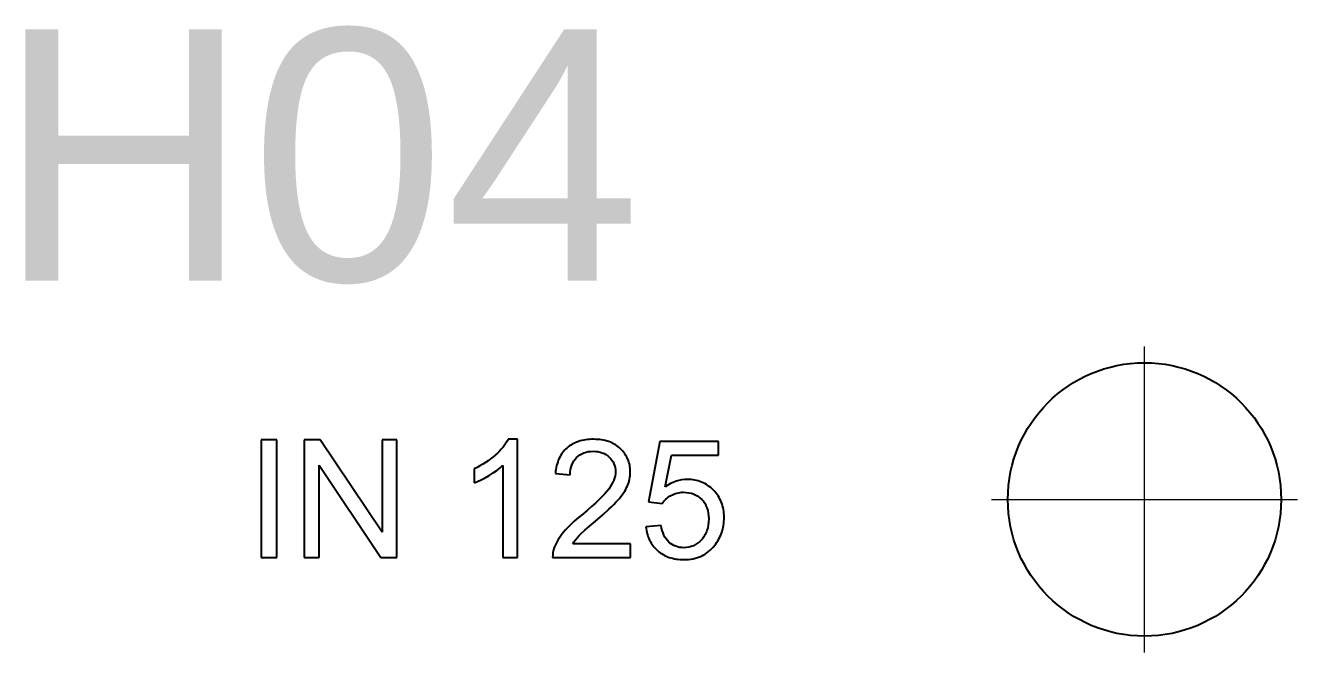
# Model space of a CAD drawing. Header units: millimetres. Extents: x 40 to 1360, y 134 to 546.
# Drawn here: x 313.45 to 336.73, y 389.13 to 400.59 of the extents above; entities that cross this region are included whole.
import ezdxf

# ---------------------------------------------------------------- set-up
doc = ezdxf.new("R2010")
doc.units = ezdxf.units.MM
doc.layers.add('ANNOTATIONS', color=7, linetype='CONTINUOUS', lineweight=18)
doc.layers.add('VISIBLE', color=7, linetype='CONTINUOUS', lineweight=25)
doc.styles.add('CJK', font='Arial Unicode.ttf')

msp = doc.modelspace()

# ---------------------------------------------------------------- linework, layer by layer
at = {"layer": 'ANNOTATIONS'}
for p, q in [((333.92538, 389.12538), (333.92538, 394.72538)), ((331.12538, 391.92538), (336.72538, 391.92538))]:
    msp.add_line(p, q, dxfattribs=at)
at = {"layer": 'VISIBLE'}
for p, q in [((317.7668, 393.01656), (317.7668, 390.86212)), ((318.0519, 393.01656), (317.7668, 393.01656)), ((318.0519, 390.86212), (318.0519, 393.01656)), ((318.55157, 393.01656), (318.55157, 390.86212)), ((318.84402, 393.01656), (318.55157, 393.01656)), ((319.97562, 391.32504), (318.84402, 393.01656)), ((319.97562, 393.01656), (319.97562, 391.32504)), ((320.24896, 393.01656), (319.97562, 393.01656)), ((320.24896, 390.86212), (320.24896, 393.01656)), ((322.15867, 392.84742), (322.12473, 392.811)), ((322.18958, 392.88356), (322.15867, 392.84742)), ((322.21746, 392.91943), (322.18958, 392.88356)), ((322.2423, 392.95502), (322.21746, 392.91943)), ((322.26412, 392.99034), (322.2423, 392.95502)), ((322.2829, 393.02538), (322.26412, 392.99034)), ((322.45337, 393.02538), (322.2829, 393.02538)), ((322.45337, 390.86212), (322.45337, 393.02538)), ((323.35718, 392.86593), (323.335, 392.84543)), ((323.38045, 392.88524), (323.35718, 392.86593)), ((323.40469, 392.9033), (323.38045, 392.88524)), ((323.42991, 392.92012), (323.40469, 392.9033)), ((323.4561, 392.93569), (323.42991, 392.92012)), ((323.48327, 392.95001), (323.4561, 392.93569)), ((323.51142, 392.96309), (323.48327, 392.95001)), ((323.54054, 392.97493), (323.51142, 392.96309)), ((323.57064, 392.98552), (323.54054, 392.97493)), ((323.60172, 392.99486), (323.57064, 392.98552)), ((323.63377, 393.00296), (323.60172, 392.99486)), ((323.66679, 393.00981), (323.63377, 393.00296)), ((323.70079, 393.01541), (323.66679, 393.00981)), ((323.73577, 393.01977), (323.70079, 393.01541)), ((323.77172, 393.02289), (323.73577, 393.01977)), ((323.80865, 393.02476), (323.77172, 393.02289)), ((323.84656, 393.02538), (323.80865, 393.02476)), ((323.88482, 393.02471), (323.84656, 393.02538)), ((323.92206, 393.02269), (323.88482, 393.02471)), ((323.9583, 393.01933), (323.92206, 393.02269)), ((323.99352, 393.01463), (323.9583, 393.01933)), ((324.02773, 393.00859), (323.99352, 393.01463)), ((324.06094, 393.0012), (324.02773, 393.00859)), ((324.09313, 392.99247), (324.06094, 393.0012)), ((324.12432, 392.98239), (324.09313, 392.99247)), ((324.15449, 392.97097), (324.12432, 392.98239)), ((324.18365, 392.95821), (324.15449, 392.97097)), ((324.2118, 392.94411), (324.18365, 392.95821)), ((324.23894, 392.92866), (324.2118, 392.94411)), ((324.26508, 392.91187), (324.23894, 392.92866)), ((324.2902, 392.89373), (324.26508, 392.91187)), ((324.31431, 392.87426), (324.2902, 392.89373)), ((324.33741, 392.85343), (324.31431, 392.87426)), ((324.3593, 392.83162), (324.33741, 392.85343)), ((325.06045, 392.98717), (324.85177, 391.88056)), ((326.1318, 392.98717), (325.06045, 392.98717)), ((326.1318, 392.7344), (326.1318, 392.98717)), ((321.91536, 392.63221), (321.86774, 392.59993)), ((321.96124, 392.66588), (321.91536, 392.63221)), ((322.00537, 392.70092), (321.96124, 392.66588)), ((322.04776, 392.73734), (322.00537, 392.70092)), ((322.08776, 392.77431), (322.04776, 392.73734)), ((322.12473, 392.811), (322.08776, 392.77431)), ((323.201, 392.64074), (323.18967, 392.61007)), ((323.21353, 392.67029), (323.201, 392.64074)), ((323.22726, 392.6987), (323.21353, 392.67029)), ((323.24221, 392.72598), (323.22726, 392.6987)), ((323.25836, 392.75213), (323.24221, 392.72598)), ((323.27571, 392.77715), (323.25836, 392.75213)), ((323.29427, 392.80104), (323.27571, 392.77715)), ((323.31403, 392.8238), (323.29427, 392.80104)), ((323.335, 392.84543), (323.31403, 392.8238)), ((323.46494, 392.59341), (323.48476, 392.62895)), ((323.48476, 392.62895), (323.50811, 392.66174)), ((323.50811, 392.66174), (323.535, 392.69178)), ((323.535, 392.69178), (323.56485, 392.71864)), ((323.56485, 392.71864), (323.59709, 392.74193)), ((323.59709, 392.74193), (323.63172, 392.76163)), ((323.63172, 392.76163), (323.66874, 392.77775)), ((323.66874, 392.77775), (323.70814, 392.79029)), ((323.70814, 392.79029), (323.74993, 392.79924)), ((323.74993, 392.79924), (323.79411, 392.80462)), ((323.79411, 392.80462), (323.84068, 392.80641)), ((323.84068, 392.80641), (323.8848, 392.80472)), ((323.8848, 392.80472), (323.92679, 392.79966)), ((323.92679, 392.79966), (323.96664, 392.79122)), ((323.96664, 392.79122), (324.00436, 392.7794)), ((324.00436, 392.7794), (324.03994, 392.76421)), ((324.03994, 392.76421), (324.07338, 392.74565)), ((324.07338, 392.74565), (324.10469, 392.72371)), ((324.10469, 392.72371), (324.13387, 392.69839)), ((324.13387, 392.69839), (324.16022, 392.67062)), ((324.16022, 392.67062), (324.18305, 392.64131)), ((324.18305, 392.64131), (324.20238, 392.61046)), ((324.37977, 392.80916), (324.3593, 392.83162)), ((324.39884, 392.78606), (324.37977, 392.80916)), ((324.41649, 392.76232), (324.39884, 392.78606)), ((324.43273, 392.73793), (324.41649, 392.76232)), ((324.44756, 392.7129), (324.43273, 392.73793)), ((324.46098, 392.68723), (324.44756, 392.7129)), ((324.47298, 392.66092), (324.46098, 392.68723)), ((324.48357, 392.63396), (324.47298, 392.66092)), ((324.49275, 392.60636), (324.48357, 392.63396)), ((325.15598, 392.15537), (325.27208, 392.7344)), ((325.27208, 392.7344), (326.1318, 392.7344)), ((318.82492, 392.5551), (319.95651, 390.86212)), ((318.82492, 390.86212), (318.82492, 392.5551)), ((321.71439, 392.51134), (321.65979, 392.48456)), ((321.65979, 392.48456), (321.65979, 392.22885)), ((321.76725, 392.53949), (321.71439, 392.51134)), ((321.81837, 392.56902), (321.76725, 392.53949)), ((321.86774, 392.59993), (321.81837, 392.56902)), ((321.93828, 392.36553), (322.01208, 392.41108)), ((322.01208, 392.41108), (322.07844, 392.45664)), ((322.07844, 392.45664), (322.13736, 392.5022)), ((322.13736, 392.5022), (322.16403, 392.52498)), ((322.16403, 392.52498), (322.18884, 392.54776)), ((322.18884, 392.54776), (322.18884, 390.86212)), ((323.15112, 392.43973), (323.14703, 392.40227)), ((323.14703, 392.40227), (323.4189, 392.37434)), ((323.15642, 392.47606), (323.15112, 392.43973)), ((323.16292, 392.51125), (323.15642, 392.47606)), ((323.17063, 392.54532), (323.16292, 392.51125)), ((323.17955, 392.57826), (323.17063, 392.54532)), ((323.18967, 392.61007), (323.17955, 392.57826)), ((323.4189, 392.37434), (323.42104, 392.42367)), ((323.42104, 392.42367), (323.42671, 392.47024)), ((323.42671, 392.47024), (323.43592, 392.51405)), ((323.43592, 392.51405), (323.44866, 392.5551)), ((323.44866, 392.5551), (323.46494, 392.59341)), ((324.20238, 392.61046), (324.21819, 392.57807)), ((324.21819, 392.57807), (324.23048, 392.54414)), ((324.23048, 392.54414), (324.23927, 392.50867)), ((324.24436, 392.39537), (324.23858, 392.35703)), ((324.23927, 392.50867), (324.24454, 392.47167)), ((324.24629, 392.43313), (324.24436, 392.39537)), ((324.24454, 392.47167), (324.24629, 392.43313)), ((324.50052, 392.57811), (324.49275, 392.60636)), ((324.50687, 392.54923), (324.50052, 392.57811)), ((324.51181, 392.5197), (324.50687, 392.54923)), ((324.51535, 392.48952), (324.51181, 392.5197)), ((324.51486, 392.36286), (324.51734, 392.39499)), ((324.51746, 392.45871), (324.51535, 392.48952)), ((324.51734, 392.39499), (324.51817, 392.42725)), ((324.51817, 392.42725), (324.51746, 392.45871)), ((321.65979, 392.22885), (321.72348, 392.25448)), ((321.72348, 392.25448), (321.79113, 392.2858)), ((321.79113, 392.2858), (321.86273, 392.32282)), ((321.86273, 392.32282), (321.93828, 392.36553)), ((324.15178, 392.15674), (324.12285, 392.11496)), ((324.17685, 392.19794), (324.15178, 392.15674)), ((324.19807, 392.23858), (324.17685, 392.19794)), ((324.21543, 392.27864), (324.19807, 392.23858)), ((324.22893, 392.31812), (324.21543, 392.27864)), ((324.23858, 392.35703), (324.22893, 392.31812)), ((324.45095, 392.14157), (324.46526, 392.17301)), ((324.46526, 392.17301), (324.47766, 392.20431)), ((324.47766, 392.20431), (324.48841, 392.23574)), ((324.48841, 392.23574), (324.4975, 392.26731)), ((324.4975, 392.26731), (324.50494, 392.29903)), ((324.50494, 392.29903), (324.51073, 392.33088)), ((324.51073, 392.33088), (324.51486, 392.36286)), ((325.20477, 392.18706), (325.15598, 392.15537)), ((325.25417, 392.21452), (325.20477, 392.18706)), ((325.30416, 392.23776), (325.25417, 392.21452)), ((325.35474, 392.25677), (325.30416, 392.23776)), ((325.40593, 392.27156), (325.35474, 392.25677)), ((325.45771, 392.28213), (325.40593, 392.27156)), ((325.51008, 392.28846), (325.45771, 392.28213)), ((325.56306, 392.29058), (325.51008, 392.28846)), ((325.59799, 392.28981), (325.56306, 392.29058)), ((325.63222, 392.28752), (325.59799, 392.28981)), ((325.66577, 392.2837), (325.63222, 392.28752)), ((325.69863, 392.27836), (325.66577, 392.2837)), ((325.7308, 392.27149), (325.69863, 392.27836)), ((325.76228, 392.26309), (325.7308, 392.27149)), ((325.79308, 392.25316), (325.76228, 392.26309)), ((325.82318, 392.24171), (325.79308, 392.25316)), ((325.85259, 392.22873), (325.82318, 392.24171)), ((325.88132, 392.21423), (325.85259, 392.22873)), ((325.90936, 392.19819), (325.88132, 392.21423)), ((325.93671, 392.18063), (325.90936, 392.19819)), ((325.96337, 392.16154), (325.93671, 392.18063)), ((325.98934, 392.14093), (325.96337, 392.16154)), ((323.94245, 391.91674), (323.87956, 391.85783)), ((323.99823, 391.97191), (323.94245, 391.91674)), ((324.04689, 392.02334), (323.99823, 391.97191)), ((324.08842, 392.07102), (324.04689, 392.02334)), ((324.12285, 392.11496), (324.08842, 392.07102)), ((324.28965, 391.90995), (324.31923, 391.94428)), ((324.31923, 391.94428), (324.34664, 391.97819)), ((324.34664, 391.97819), (324.37186, 392.0117)), ((324.37186, 392.0117), (324.39491, 392.04478)), ((324.39491, 392.04478), (324.41577, 392.07746)), ((324.41577, 392.07746), (324.43445, 392.10972)), ((324.43445, 392.10972), (324.45095, 392.14157)), ((325.15042, 391.91281), (325.16994, 391.93218)), ((325.16994, 391.93218), (325.19084, 391.95047)), ((325.19084, 391.95047), (325.21311, 391.96768)), ((325.21311, 391.96768), (325.23676, 391.98381)), ((325.23676, 391.98381), (325.26179, 391.99886)), ((325.26179, 391.99886), (325.2879, 392.01246)), ((325.2879, 392.01246), (325.31479, 392.02426)), ((325.31479, 392.02426), (325.34246, 392.03423)), ((325.34246, 392.03423), (325.37091, 392.0424)), ((325.37091, 392.0424), (325.40014, 392.04875)), ((325.40014, 392.04875), (325.43015, 392.05328)), ((325.43015, 392.05328), (325.46094, 392.056)), ((325.46094, 392.056), (325.49252, 392.05691)), ((325.49252, 392.05691), (325.54273, 392.05486)), ((325.54273, 392.05486), (325.59048, 392.04873)), ((325.59048, 392.04873), (325.63577, 392.03852)), ((325.63577, 392.03852), (325.67861, 392.02421)), ((325.67861, 392.02421), (325.71899, 392.00582)), ((325.71899, 392.00582), (325.75691, 391.98334)), ((325.75691, 391.98334), (325.79238, 391.95677)), ((325.79238, 391.95677), (325.82538, 391.92611)), ((325.82538, 391.92611), (325.84078, 391.90939)), ((326.01462, 392.11879), (325.98934, 392.14093)), ((326.03921, 392.09512), (326.01462, 392.11879)), ((326.0627, 392.07025), (326.03921, 392.09512)), ((326.08468, 392.04451), (326.0627, 392.07025)), ((326.10514, 392.0179), (326.08468, 392.04451)), ((326.12408, 391.99041), (326.10514, 392.0179)), ((326.14151, 391.96205), (326.12408, 391.99041)), ((326.15742, 391.93282), (326.14151, 391.96205)), ((326.17182, 391.90271), (326.15742, 391.93282)), ((323.73241, 391.72878), (323.64816, 391.65865)), ((323.80954, 391.79518), (323.73241, 391.72878)), ((323.87956, 391.85783), (323.80954, 391.79518)), ((324.01423, 391.64487), (324.12634, 391.74609)), ((324.12634, 391.74609), (324.17478, 391.79187)), ((324.17478, 391.79187), (324.21814, 391.83445)), ((324.21814, 391.83445), (324.25643, 391.8738)), ((324.25643, 391.8738), (324.28965, 391.90995)), ((324.85177, 391.88056), (325.10013, 391.84822)), ((325.10013, 391.84822), (325.11552, 391.87083)), ((325.11552, 391.87083), (325.13228, 391.89236)), ((325.13228, 391.89236), (325.15042, 391.91281)), ((325.84078, 391.90939), (325.85518, 391.89192)), ((325.85518, 391.89192), (325.86859, 391.87371)), ((325.86859, 391.87371), (325.881, 391.85475)), ((325.881, 391.85475), (325.89242, 391.83504)), ((325.89242, 391.83504), (325.90285, 391.81458)), ((325.90285, 391.81458), (325.91228, 391.79338)), ((325.91228, 391.79338), (325.92072, 391.77144)), ((325.92072, 391.77144), (325.93463, 391.72531)), ((325.93463, 391.72531), (325.94456, 391.67619)), ((326.1847, 391.87174), (326.17182, 391.90271)), ((326.19607, 391.83989), (326.1847, 391.87174)), ((326.20592, 391.80717), (326.19607, 391.83989)), ((326.21426, 391.77357), (326.20592, 391.80717)), ((326.22108, 391.73911), (326.21426, 391.77357)), ((326.22638, 391.70377), (326.22108, 391.73911)), ((326.23017, 391.66755), (326.22638, 391.70377)), ((323.44848, 391.4845), (323.40688, 391.4444)), ((323.49341, 391.52597), (323.44848, 391.4845)), ((323.54166, 391.56882), (323.49341, 391.52597)), ((323.64816, 391.65865), (323.54166, 391.56882)), ((323.77345, 391.43889), (323.88183, 391.53079)), ((323.88183, 391.53079), (324.01423, 391.64487)), ((325.94424, 391.45584), (325.93391, 391.40367)), ((325.95044, 391.51095), (325.94424, 391.45584)), ((325.94456, 391.67619), (325.95052, 391.62409)), ((325.9525, 391.569), (325.95044, 391.51095)), ((325.95052, 391.62409), (325.9525, 391.569)), ((326.21655, 391.41748), (326.22255, 391.45125)), ((326.22255, 391.45125), (326.22721, 391.48563)), ((326.22721, 391.48563), (326.23054, 391.52064)), ((326.23244, 391.63047), (326.23017, 391.66755)), ((326.23054, 391.52064), (326.23253, 391.55627)), ((326.2332, 391.59251), (326.23244, 391.63047)), ((326.23253, 391.55627), (326.2332, 391.59251)), ((323.22144, 391.22596), (323.19865, 391.19021)), ((323.24627, 391.26158), (323.22144, 391.22596)), ((323.27315, 391.29705), (323.24627, 391.26158)), ((323.30207, 391.33239), (323.27315, 391.29705)), ((323.33368, 391.36835), (323.30207, 391.33239)), ((323.36862, 391.40569), (323.33368, 391.36835)), ((323.40688, 391.4444), (323.36862, 391.40569)), ((323.51443, 391.18819), (323.54382, 391.22396)), ((323.54382, 391.22396), (323.57615, 391.25965)), ((323.57615, 391.25965), (323.62061, 391.30332)), ((323.62061, 391.30332), (323.68637, 391.36307)), ((323.68637, 391.36307), (323.77345, 391.43889)), ((325.0825, 391.44996), (324.80474, 391.42645)), ((324.80474, 391.42645), (324.80867, 391.39288)), ((324.80867, 391.39288), (324.81385, 391.36015)), ((324.81385, 391.36015), (324.82027, 391.32827)), ((324.82027, 391.32827), (324.82794, 391.29721)), ((324.82794, 391.29721), (324.83685, 391.267)), ((324.83685, 391.267), (324.84701, 391.23763)), ((324.84701, 391.23763), (324.85841, 391.20909)), ((325.09149, 391.40083), (325.0825, 391.44996)), ((325.10303, 391.35485), (325.09149, 391.40083)), ((325.11711, 391.31201), (325.10303, 391.35485)), ((325.13375, 391.27232), (325.11711, 391.31201)), ((325.15294, 391.23578), (325.13375, 391.27232)), ((325.17467, 391.20238), (325.15294, 391.23578)), ((325.85124, 391.22438), (325.83626, 391.20527)), ((325.86519, 391.24422), (325.85124, 391.22438)), ((325.87811, 391.26479), (325.86519, 391.24422)), ((325.88999, 391.2861), (325.87811, 391.26479)), ((325.90084, 391.30814), (325.88999, 391.2861)), ((325.91066, 391.33092), (325.90084, 391.30814)), ((325.91944, 391.35444), (325.91066, 391.33092)), ((325.93391, 391.40367), (325.91944, 391.35444)), ((326.13731, 391.19847), (326.15262, 391.2279)), ((326.15262, 391.2279), (326.16661, 391.25795)), ((326.16661, 391.25795), (326.17926, 391.28861)), ((326.17926, 391.28861), (326.19058, 391.3199)), ((326.19058, 391.3199), (326.20057, 391.35181)), ((326.20057, 391.35181), (326.20923, 391.38433)), ((326.20923, 391.38433), (326.21655, 391.41748)), ((323.11332, 391.00127), (323.10331, 390.95581)), ((323.12792, 391.04582), (323.11332, 391.00127)), ((323.14254, 391.08212), (323.12792, 391.04582)), ((323.1592, 391.11829), (323.14254, 391.08212)), ((323.1779, 391.15432), (323.1592, 391.11829)), ((323.19865, 391.19021), (323.1779, 391.15432)), ((323.46446, 391.11636), (323.48798, 391.15232)), ((324.52111, 391.11636), (323.46446, 391.11636)), ((323.48798, 391.15232), (323.51443, 391.18819)), ((324.52111, 390.86212), (324.52111, 391.11636)), ((324.85841, 391.20909), (324.87106, 391.18139)), ((324.87106, 391.18139), (324.88495, 391.15453)), ((324.88495, 391.15453), (324.90009, 391.12851)), ((324.90009, 391.12851), (324.91648, 391.10332)), ((324.91648, 391.10332), (324.93411, 391.07898)), ((324.93411, 391.07898), (324.95299, 391.05547)), ((324.95299, 391.05547), (324.97312, 391.0328)), ((324.97312, 391.0328), (324.99449, 391.01097)), ((324.99449, 391.01097), (325.0171, 390.98997)), ((325.0171, 390.98997), (325.04076, 390.97004)), ((325.19895, 391.17213), (325.17467, 391.20238)), ((325.22578, 391.14502), (325.19895, 391.17213)), ((325.25461, 391.12108), (325.22578, 391.14502)), ((325.28489, 391.10033), (325.25461, 391.12108)), ((325.31661, 391.08278), (325.28489, 391.10033)), ((325.34978, 391.06841), (325.31661, 391.08278)), ((325.3844, 391.05724), (325.34978, 391.06841)), ((325.42046, 391.04926), (325.3844, 391.05724)), ((325.45797, 391.04448), (325.42046, 391.04926)), ((325.49693, 391.04288), (325.45797, 391.04448)), ((325.54377, 391.04513), (325.49693, 391.04288)), ((325.58878, 391.05188), (325.54377, 391.04513)), ((325.61059, 391.05695), (325.58878, 391.05188)), ((325.63195, 391.06313), (325.61059, 391.05695)), ((325.65284, 391.07045), (325.63195, 391.06313)), ((325.67328, 391.07889), (325.65284, 391.07045)), ((325.69326, 391.08845), (325.67328, 391.07889)), ((325.71278, 391.09914), (325.69326, 391.08845)), ((325.75043, 391.12389), (325.71278, 391.09914)), ((325.78626, 391.15315), (325.75043, 391.12389)), ((325.82024, 391.1869), (325.78626, 391.15315)), ((325.83626, 391.20527), (325.82024, 391.1869)), ((325.94966, 390.97252), (325.9797, 390.99807)), ((325.9797, 390.99807), (326.00856, 391.02566)), ((326.00856, 391.02566), (326.03623, 391.05529)), ((326.03623, 391.05529), (326.06273, 391.08697)), ((326.06273, 391.08697), (326.08337, 391.11392)), ((326.08337, 391.11392), (326.10268, 391.14148)), ((326.10268, 391.14148), (326.12066, 391.16967)), ((326.12066, 391.16967), (326.13731, 391.19847)), ((317.7668, 390.86212), (318.0519, 390.86212)), ((318.55157, 390.86212), (318.82492, 390.86212)), ((319.95651, 390.86212), (320.24896, 390.86212)), ((322.18884, 390.86212), (322.45337, 390.86212)), ((323.09789, 390.90942), (323.09706, 390.86212)), ((323.09706, 390.86212), (324.52111, 390.86212)), ((323.10331, 390.95581), (323.09789, 390.90942)), ((325.04076, 390.97004), (325.06526, 390.9514)), ((325.06526, 390.9514), (325.09061, 390.93404)), ((325.09061, 390.93404), (325.1168, 390.91796)), ((325.1168, 390.91796), (325.14384, 390.90318)), ((325.14384, 390.90318), (325.17172, 390.88967)), ((325.17172, 390.88967), (325.20044, 390.87746)), ((325.20044, 390.87746), (325.23001, 390.86653)), ((325.23001, 390.86653), (325.26042, 390.85688)), ((325.26042, 390.85688), (325.29168, 390.84853)), ((325.29168, 390.84853), (325.32377, 390.84145)), ((325.32377, 390.84145), (325.35672, 390.83567)), ((325.35672, 390.83567), (325.3905, 390.83117)), ((325.3905, 390.83117), (325.42513, 390.82795)), ((325.42513, 390.82795), (325.46061, 390.82602)), ((325.46061, 390.82602), (325.49693, 390.82538)), ((325.49693, 390.82538), (325.54116, 390.8264)), ((325.54116, 390.8264), (325.58421, 390.82947)), ((325.58421, 390.82947), (325.62607, 390.83458)), ((325.62607, 390.83458), (325.66676, 390.84173)), ((325.66676, 390.84173), (325.70626, 390.85092)), ((325.70626, 390.85092), (325.74458, 390.86216)), ((325.74458, 390.86216), (325.78171, 390.87545)), ((325.78171, 390.87545), (325.81767, 390.89078)), ((325.81767, 390.89078), (325.85244, 390.90815)), ((325.85244, 390.90815), (325.88603, 390.92756)), ((325.88603, 390.92756), (325.91843, 390.94902)), ((325.91843, 390.94902), (325.94966, 390.97252))]:
    msp.add_line(p, q, dxfattribs=at)
msp.add_circle((333.92538, 391.92538), 2.5, dxfattribs=at)

# ---------------------------------------------------------------- texts
at = {"layer": 'ANNOTATIONS', "style": 'CJK'}
msp.add_text('H04', height=4.6, dxfattribs=at).set_placement((312.92538, 395.92538))

doc.saveas('drawing.dxf')
